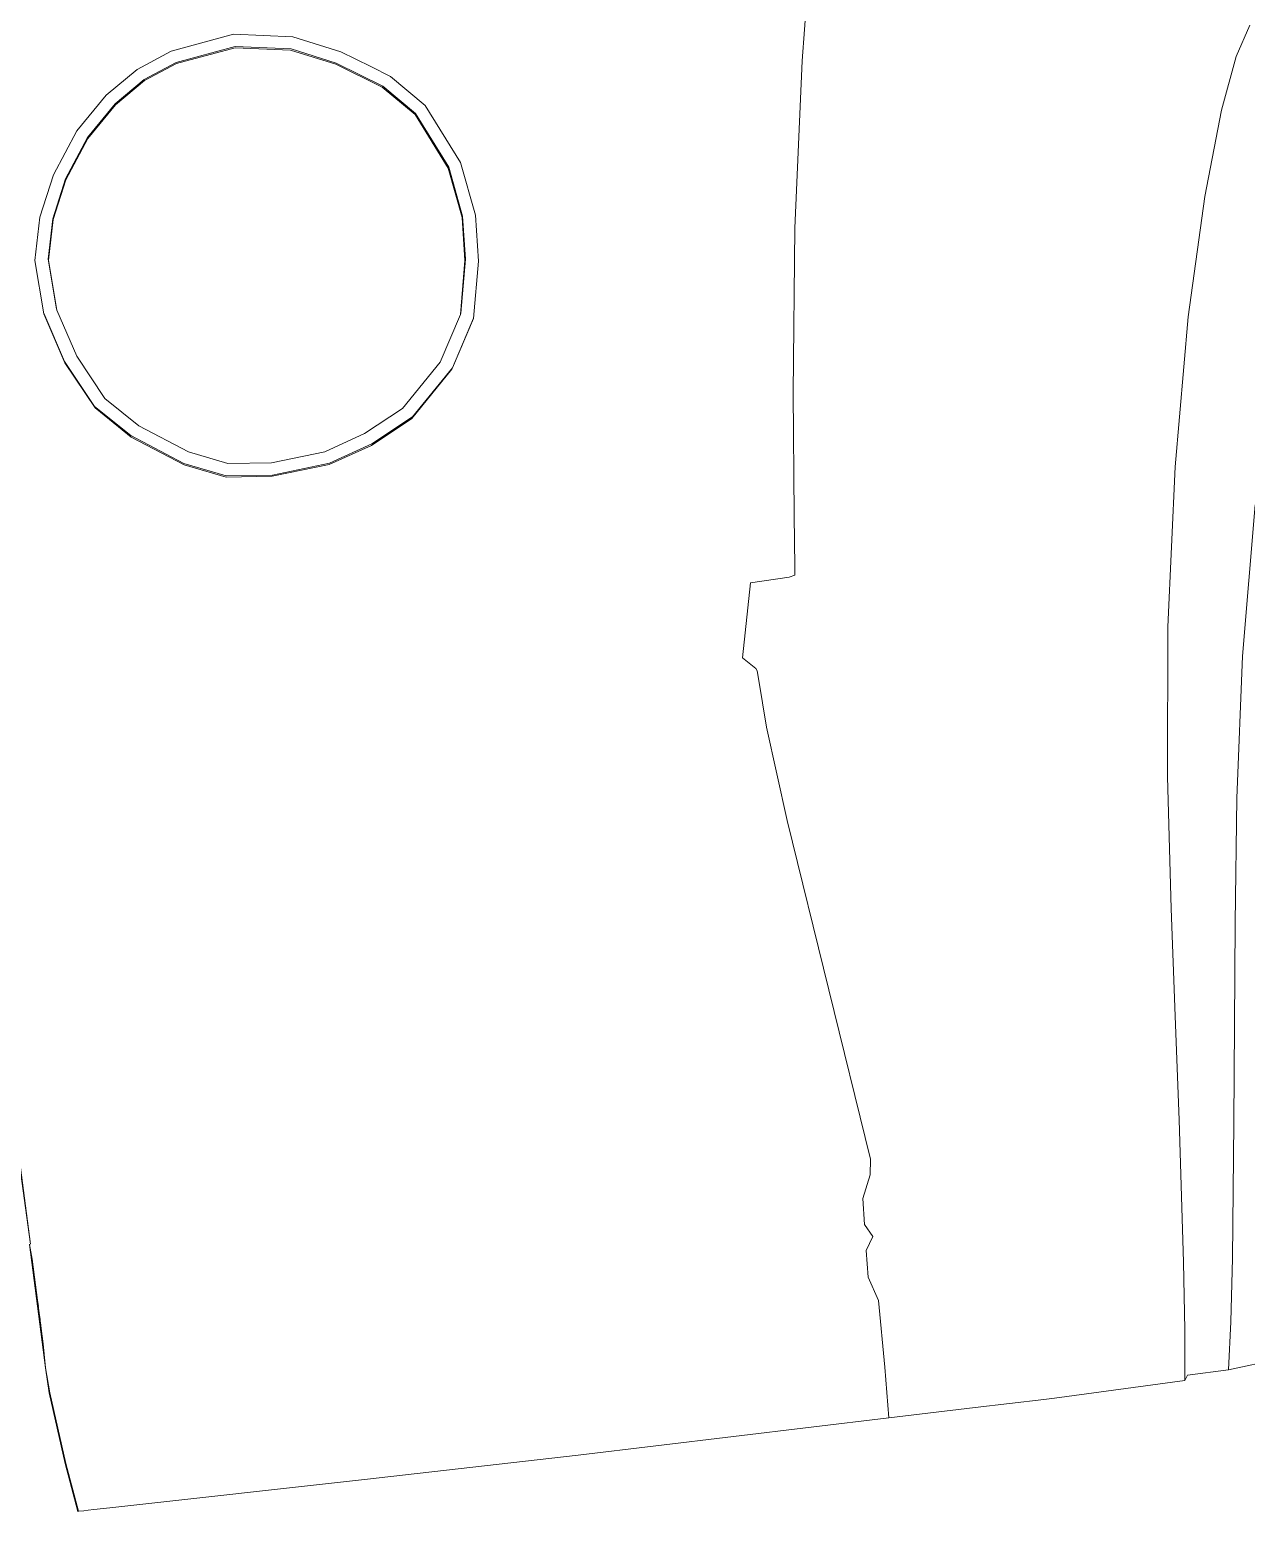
# Model space of a CAD drawing. Header units: millimetres. Extents: x 1010 to 1494, y -119 to 564.
# Drawn here: x 1418.636 to 1419.109, y 480.007 to 480.583 of the extents above; entities that cross this region are included whole.
import ezdxf

# ---------------------------------------------------------------- set-up
doc = ezdxf.new("R2010")
doc.units = ezdxf.units.MM
doc.layers.get('0').update_dxf_attribs({"lineweight": 9})
doc.layers.add('Edges', color=7, linetype='Continuous', lineweight=9)

# ---------------------------------------------------------------- blocks, each defined once
blk = doc.blocks.new('rs')
at = {"layer": 'Edges'}
for p, q in [((31.79, 8.277), (31.23, 5.543)), ((20.974, 7.366), (19.799, 7.207)), ((22.041, 7.182), (20.974, 7.366)), ((19.799, 7.207), (19.14, 6.955)), ((20.974, 7.138), (19.864, 6.989)), ((19.865, 6.97), (20.968, 7.118)), ((20.968, 7.118), (21.971, 6.944)), ((21.984, 6.964), (20.974, 7.138)), ((22.876, 6.794), (22.041, 7.182)), ((19.14, 6.955), (18.516, 6.558)), ((19.864, 6.989), (19.246, 6.757)), ((19.246, 6.737), (19.865, 6.97)), ((21.971, 6.944), (22.756, 6.581)), ((22.768, 6.601), (21.984, 6.964)), ((23.386, 6.456), (22.876, 6.794)), ((18.516, 6.558), (17.897, 5.981)), ((19.246, 6.757), (18.662, 6.382)), ((18.662, 6.362), (19.246, 6.737)), ((23.548, 6.054), (22.756, 6.581)), ((22.768, 6.601), (23.559, 6.074)), ((18.662, 6.382), (18.077, 5.835)), ((18.08, 5.818), (18.662, 6.362)), ((23.72, 6.233), (23.386, 6.456)), ((17.897, 5.981), (17.373, 5.239)), ((23.548, 6.054), (24.077, 5.481)), ((24.09, 5.498), (23.559, 6.074)), ((24.285, 5.622), (23.72, 6.233)), ((18.077, 5.835), (17.58, 5.137)), ((17.584, 5.121), (18.08, 5.818)), ((24.077, 5.481), (24.554, 4.433)), ((24.568, 4.448), (24.09, 5.498)), ((24.793, 4.506), (24.285, 5.622)), ((31.23, 5.543), (30.706, 2.523)), ((17.373, 5.239), (17.027, 4.5)), ((17.58, 5.137), (17.256, 4.441)), ((17.26, 4.428), (17.584, 5.121)), ((39.121, 4.601), (39.441, 5.141)), ((17.027, 4.5), (16.833, 3.726)), ((17.256, 4.441), (17.075, 3.72)), ((17.079, 3.7), (17.26, 4.428)), ((24.554, 4.433), (24.688, 3.501)), ((24.702, 3.523), (24.568, 4.448)), ((24.936, 3.514), (24.793, 4.506)), ((38.729, 3.662), (39.121, 4.601)), ((16.833, 3.726), (16.872, 2.741)), ((17.075, 3.72), (17.112, 2.801)), ((17.116, 2.775), (17.079, 3.7)), ((38.223, 2.137), (38.729, 3.662)), ((24.688, 3.501), (24.64, 2.713)), ((24.653, 2.741), (24.702, 3.523)), ((24.884, 2.674), (24.936, 3.514)), ((17.135, 1.826), (16.871, 2.753)), ((16.872, 2.741), (17.138, 1.802)), ((17.112, 2.801), (17.116, 2.775)), ((17.367, 1.894), (17.116, 2.775)), ((24.64, 2.713), (24.43, 1.746)), ((24.443, 1.77), (24.653, 2.741)), ((24.661, 1.643), (24.884, 2.674)), ((30.287, -0.458), (30.706, 2.523)), ((37.639, -0.008), (38.223, 2.137)), ((17.574, 0.936), (17.135, 1.826)), ((17.138, 1.802), (17.579, 0.91)), ((17.78, 1.057), (17.367, 1.894)), ((24.43, 1.746), (23.948, 0.928)), ((24.662, 1.65), (24.16, 0.798)), ((24.16, 0.798), (24.661, 1.643)), ((24.443, 1.77), (24.43, 1.746)), ((18.162, 0.324), (17.574, 0.936)), ((17.579, 0.91), (18.166, 0.298)), ((18.333, 0.483), (17.78, 1.057)), ((23.948, 0.928), (23.157, 0.177)), ((23.304, -0.026), (24.147, 0.774)), ((24.16, 0.798), (23.319, 0)), ((24.147, 0.774), (24.16, 0.798)), ((19.06, -0.305), (18.162, 0.324)), ((18.166, 0.298), (19.062, -0.329)), ((19.173, -0.108), (18.333, 0.483)), ((23.762, 0.409), (23.755, 0.409)), ((23.157, 0.177), (22.41, -0.19)), ((23.319, 0), (22.521, -0.394)), ((19.861, -0.409), (19.173, -0.108)), ((22.41, -0.19), (21.647, -0.426)), ((22.509, -0.419), (23.304, -0.026)), ((37.048, -2.7), (37.639, -0.008)), ((19.796, -0.628), (19.06, -0.305)), ((19.062, -0.329), (19.795, -0.651)), ((20.65, -0.499), (19.861, -0.409)), ((21.647, -0.426), (20.65, -0.499)), ((21.696, -0.669), (22.509, -0.419)), ((22.521, -0.394), (21.704, -0.646)), ((30.016, -2.685), (30.287, -0.458)), ((19.795, -0.651), (20.634, -0.747)), ((20.639, -0.724), (19.796, -0.628)), ((20.634, -0.747), (21.696, -0.669)), ((21.704, -0.646), (20.639, -0.724)), ((29.905, -3.618), (30.016, -2.685)), ((36.538, -5.588), (37.048, -2.7)), ((29.781, -3.796), (29.063, -3.809)), ((29.886, -3.773), (29.781, -3.796)), ((29.886, -3.773), (29.905, -3.618)), ((38.41, -3.58), (37.825, -6.298)), ((29.063, -3.809), (28.743, -5.149)), ((28.959, -5.375), (28.743, -5.149)), ((28.959, -5.375), (28.976, -5.418)), ((28.976, -5.418), (28.982, -5.56)), ((28.982, -5.56), (29.017, -6.464)), ((36.181, -8.307), (36.538, -5.588)), ((29.017, -6.464), (29.172, -8.203)), ((37.825, -6.298), (37.384, -8.86)), ((29.884, -14.545), (29.172, -8.203)), ((35.937, -10.708), (36.181, -8.307)), ((37.384, -8.86), (37.06, -11.119)), ((35.753, -12.669), (35.937, -10.708)), ((37.06, -11.119), (36.808, -12.967)), ((14.437, -14.115), (14.424, -12.276)), ((14.437, -14.115), (14.438, -12.276)), ((35.58, -14.558), (35.753, -12.669)), ((36.808, -12.967), (36.569, -14.745)), ((14.421, -14.113), (14.422, -14.115)), ((14.421, -14.388), (14.422, -14.115)), ((14.422, -14.115), (14.435, -14.388)), ((14.422, -14.115), (14.422, -16.391)), ((14.422, -14.388), (14.421, -14.388)), ((14.422, -14.816), (14.421, -14.388)), ((14.421, -14.388), (14.421, -16.391)), ((14.435, -14.388), (14.422, -14.388)), ((14.422, -14.388), (14.435, -14.816)), ((14.435, -15.952), (14.435, -14.388)), ((29.843, -14.832), (29.884, -14.545)), ((35.325, -17.157), (35.58, -14.558)), ((14.422, -15.255), (14.421, -14.816)), ((14.421, -14.816), (14.422, -14.816)), ((14.435, -14.816), (14.422, -14.816)), ((14.422, -14.816), (14.435, -15.255)), ((29.657, -15.242), (29.843, -14.832)), ((36.569, -14.745), (36.222, -17.195)), ((14.422, -15.493), (14.421, -15.255)), ((14.421, -15.255), (14.422, -15.255)), ((14.422, -15.255), (14.435, -15.493)), ((14.422, -15.255), (14.435, -15.255)), ((29.624, -15.719), (29.657, -15.242)), ((14.422, -15.599), (14.421, -15.493)), ((14.421, -15.493), (14.422, -15.493)), ((14.421, -15.71), (14.422, -15.599)), ((14.422, -15.952), (14.421, -15.71)), ((14.421, -15.71), (14.422, -15.71)), ((14.435, -15.493), (14.422, -15.493)), ((14.422, -15.493), (14.435, -15.599)), ((14.435, -15.599), (14.422, -15.599)), ((14.422, -15.71), (14.435, -15.599)), ((14.435, -15.71), (14.422, -15.71)), ((14.435, -15.71), (14.422, -15.952)), ((29.624, -15.719), (29.745, -15.956)), ((14.421, -16.391), (14.422, -15.952)), ((14.435, -15.952), (14.422, -15.952)), ((14.422, -16.391), (14.435, -15.952)), ((29.593, -16.193), (29.745, -15.956)), ((29.567, -16.682), (29.593, -16.193)), ((14.421, -16.391), (14.422, -16.391)), ((14.428, -16.856), (14.421, -16.391)), ((14.425, -16.856), (14.421, -16.391)), ((14.422, -16.391), (14.428, -16.856)), ((14.422, -16.391), (14.441, -16.858)), ((29.698, -17.13), (29.567, -16.682)), ((14.425, -16.856), (14.553, -18.174)), ((14.552, -18.174), (14.425, -16.856)), ((14.425, -16.856), (14.428, -16.856)), ((14.566, -18.174), (14.428, -16.856)), ((14.428, -16.856), (14.441, -16.858)), ((14.553, -18.174), (14.428, -16.856)), ((14.566, -18.174), (14.441, -16.858)), ((29.698, -17.13), (29.659, -18.354)), ((35.19, -18.383), (35.325, -17.157)), ((36.222, -17.195), (36.042, -18.348)), ((14.552, -18.174), (14.553, -18.174)), ((14.552, -18.174), (14.67, -19.073)), ((14.667, -19.073), (14.552, -18.174)), ((14.553, -18.174), (14.683, -19.073)), ((14.67, -19.073), (14.553, -18.174)), ((14.553, -18.174), (14.566, -18.174)), ((14.566, -18.174), (14.683, -19.073)), ((29.608, -19.284), (29.659, -18.354)), ((35.069, -19.303), (35.19, -18.383)), ((36.042, -18.348), (35.89, -19.215)), ((14.667, -19.073), (14.67, -19.073)), ((14.67, -19.073), (14.683, -19.073)), ((14.683, -19.073), (14.688, -19.073)), ((14.688, -19.073), (14.776, -19.075)), ((14.776, -19.075), (14.778, -19.075)), ((14.778, -19.075), (14.861, -19.077)), ((14.861, -19.077), (14.962, -19.078)), ((14.962, -19.078), (15.26, -19.084)), ((15.26, -19.084), (19.946, -19.168)), ((19.946, -19.168), (23.882, -19.229)), ((23.882, -19.229), (29.608, -19.284)), ((35.132, -19.215), (35.069, -19.303)), ((35.888, -19.215), (35.132, -19.215)), ((35.888, -19.215), (35.89, -19.215)), ((37.828, -19.056), (35.89, -19.215)), ((29.608, -19.284), (31.204, -19.3)), ((31.204, -19.3), (32.47, -19.317)), ((32.47, -19.317), (32.664, -19.317)), ((32.664, -19.317), (35.069, -19.303))]:
    blk.add_line(p, q, dxfattribs=at)

msp = doc.modelspace()

# ---------------------------------------------------------------- block references
at = {"xscale": 0.02122798653101838, "yscale": 0.02122798653101838, "zscale": 0.02122798653101838, "rotation": 7.391768522493147}
msp.add_blockref('rs', (1418.29377, 480.36888), dxfattribs=at)

doc.saveas('drawing.dxf')
